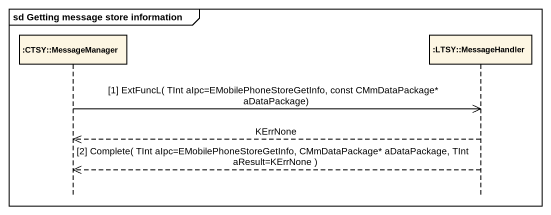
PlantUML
@startuml
mainframe sd Getting message store information
hide footbox
participant ":CTSY::MessageManager" as CTSY_MessageManager
participant ":LTSY::MessageHandler" as LTSY_MessageHandler

CTSY_MessageManager ->> LTSY_MessageHandler : [1] ExtFuncL( TInt aIpc=EMobilePhoneStoreGetInfo, const CMmDataPackage* aDataPackage)
LTSY_MessageHandler -->> CTSY_MessageManager : KErrNone
LTSY_MessageHandler -->> CTSY_MessageManager : [2] Complete( TInt aIpc=EMobilePhoneStoreGetInfo, CMmDataPackage* aDataPackage, TInt aResult=KErrNone )
@enduml
